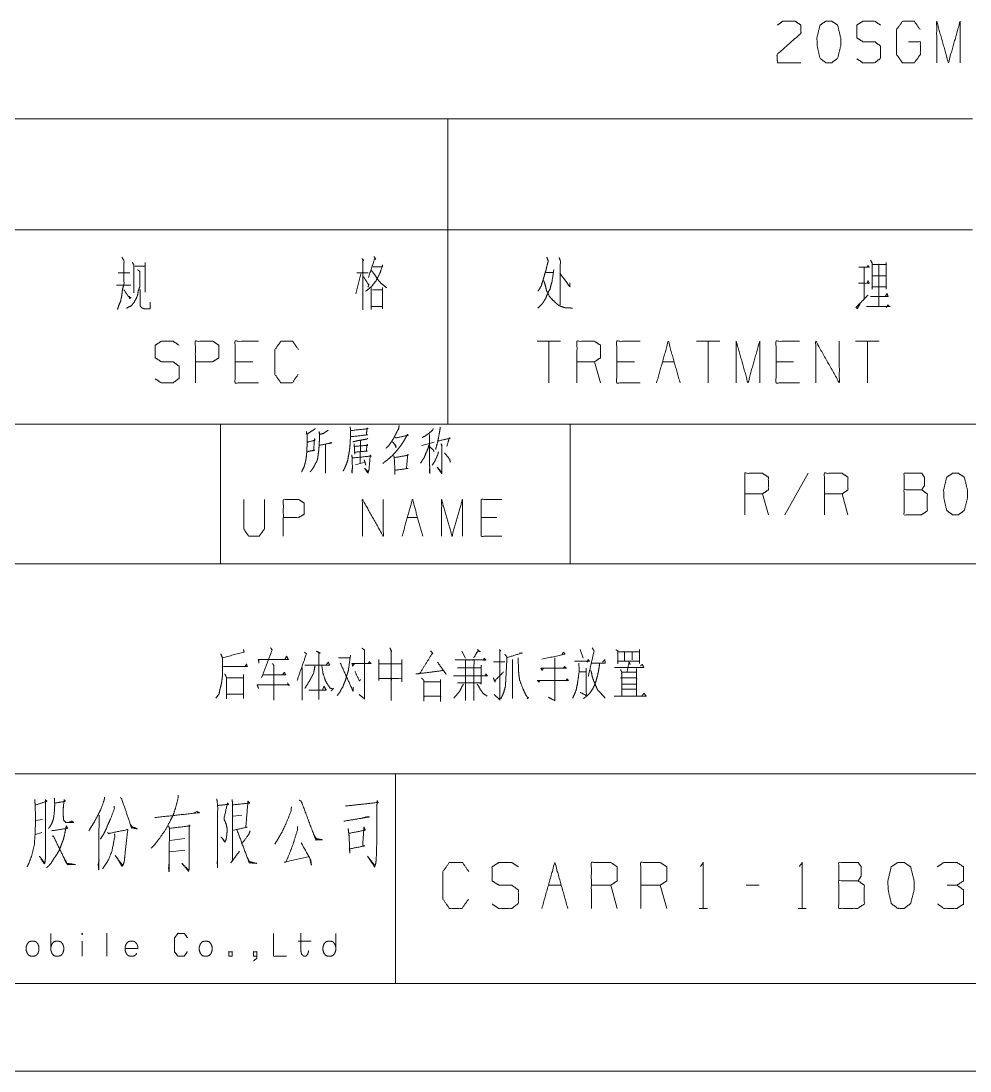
# Model space of a CAD drawing. Header units: millimetres. Extents: x 0 to 210, y 0 to 297.
# Drawn here: x 103.6 to 157.9, y 0 to 60.1 of the extents above; entities that cross this region are included whole.
import ezdxf

# ---------------------------------------------------------------- set-up
doc = ezdxf.new("R2010")
doc.units = ezdxf.units.MM
doc.layers.add('101', color=7, linetype='Continuous', true_color=0xffffff)

msp = doc.modelspace()

# ---------------------------------------------------------------- linework, layer by layer
at = {"layer": '101', "color": 72, "linetype": 'Continuous', "lineweight": 18}
for p, q in [((103, 54.463), (128, 54.463)), ((128, 54.463), (158, 54.463)), ((128, 54.463), (128, 48.113)), ((103, 48.113), (128, 48.113)), ((128, 48.113), (158, 48.113)), ((128, 48.113), (128, 37)), ((110.703, 46.25), (110.703, 44.55)), ((109.147, 45.65), (109.819, 45.65)), ((110.102, 46.025), (110.703, 46.025)), ((133.601, 45.675), (134.025, 45.675)), ((151.813, 45.95), (151.813, 44.125)), ((123.018, 45.6), (122.735, 44.45)), ((152.255, 45.475), (153.032, 45.475)), ((109.059, 44.95), (109.872, 44.95)), ((134.449, 41.737), (133.106, 41.737)), ((133.778, 41.737), (133.778, 39.362)), ((143.555, 41.737), (142.212, 41.737)), ((142.884, 41.737), (142.884, 39.362)), ((152.661, 41.737), (151.318, 41.737)), ((151.989, 41.737), (151.989, 39.362)), ((116.847, 40.563), (115.839, 40.563)), ((136.726, 39.362), (136.39, 40.563)), ((138.666, 40.563), (137.659, 40.563)), ((140.271, 40.563), (140.943, 40.563)), ((147.772, 40.563), (146.765, 40.563)), ((103, 37), (128, 37)), ((128, 37), (158, 37)), ((123.012, 36.054), (122.996, 34.751)), ((126.507, 35.767), (127.226, 35.966)), ((122.715, 34.663), (123.262, 34.818)), ((148.603, 34.186), (147.26, 31.811)), ((146.326, 31.811), (145.991, 33.011)), ((150.879, 31.811), (150.543, 33.011)), ((125.679, 31.649), (126.273, 31.649)), ((130.798, 31.649), (129.909, 31.649)), ((135.564, 24.107), (135.741, 23.607)), ((121.746, 23.632), (122.418, 23.632)), ((128.805, 24.007), (129.018, 23.607)), ((131.701, 23.532), (131.701, 21.307)), ((138.548, 23.957), (138.548, 23.507)), ((119.664, 23.057), (119.664, 21.207)), ((135.493, 22.832), (135.865, 22.832)), ((115.359, 22.482), (116.313, 22.482)), ((116.313, 22.682), (116.313, 21.307)), ((118.925, 22.032), (118.837, 22.207)), ((120.919, 21.982), (120.831, 21.782)), ((137.929, 22.132), (138.777, 22.132)), ((137.929, 21.832), (138.76, 21.832)), ((115.359, 21.557), (116.331, 21.557)), ((130.64, 21.532), (130.958, 21.257)), ((113.645, 14.842), (113.45, 14.738)), ((116.229, 14.635), (115.717, 14.566)), ((104.817, 14.393), (104.427, 14.324)), ((104.793, 13.634), (104.427, 13.531)), ((112.962, 13.289), (112.108, 13.186)), ((112.108, 12.53), (112.962, 12.634)), ((133.747, 10.628), (134.489, 10.628)), ((137.688, 9.303), (137.318, 10.628)), ((140.517, 9.303), (140.146, 10.628)), ((145.804, 10.628), (145.062, 10.628)), ((142.37, 9.303), (142.838, 9.303)), ((148.027, 9.303), (148.496, 9.303)), ((105.304, 6.907), (105.304, 7.873)), ((108.504, 7.887), (108.504, 6.562)), ((107.089, 7.431), (107.089, 6.562)), ((119.448, 7.431), (120.18, 7.431))]:
    msp.add_line(p, q, dxfattribs=at)
at = {"layer": '101', "color": 133, "linetype": 'Continuous', "lineweight": 18}
for p, q in [((25, 37), (205, 37)), ((115, 37), (115, 29)), ((135, 37), (135, 29)), ((25, 29), (205, 29)), ((75, 17), (184, 17)), ((125, 17), (125, 5)), ((25, 5), (205, 5)), ((25, 5), (205, 5)), ((0, 0), (210, 0))]:
    msp.add_line(p, q, dxfattribs=at)
at = {"layer": '101', "color": 72, "linetype": 'Continuous', "lineweight": 18}
for points, knots in [([(154.346, 58.869), (155.017, 58.869), (155.017, 58.144), (154.682, 57.669), (153.992, 57.669), (153.656, 58.144), (153.656, 59.569), (154.01, 60.044), (154.664, 60.044), (155, 59.569)], [0, 0, 0.103295, 0.214796, 0.304261, 0.410275, 0.49974, 0.718896, 0.809957, 0.910535, 1, 1]), ([(146.845, 59.819), (147.163, 60.044), (147.852, 60.044), (148.188, 59.819), (148.188, 59.344), (146.827, 58.144), (146.845, 57.669), (148.188, 57.669)], [0, 0, 0.069693, 0.192977, 0.265274, 0.350227, 0.67474, 0.759752, 1, 1]), ([(149.952, 57.669), (150.288, 57.919), (150.464, 58.619), (150.464, 59.094), (150.288, 59.819), (149.952, 60.044), (149.616, 60.044), (149.28, 59.819), (149.103, 59.094), (149.121, 58.619), (149.28, 57.919), (149.616, 57.669), (149.952, 57.669)], [0, 0, 0.067526, 0.183971, 0.260584, 0.380943, 0.446141, 0.500306, 0.565504, 0.685863, 0.762529, 0.87831, 0.945835, 1, 1]), ([(151.38, 57.894), (151.716, 57.669), (152.405, 57.669), (152.741, 57.919), (152.741, 58.619), (152.405, 58.869), (151.733, 58.869), (151.38, 59.094), (151.38, 59.819), (151.733, 60.044), (152.405, 60.044), (152.741, 59.819)], [0, 0, 0.068036, 0.184055, 0.254519, 0.372335, 0.442799, 0.555844, 0.62637, 0.748394, 0.81892, 0.931964, 1, 1]), ([(155.951, 57.669), (155.951, 60.044), (156.622, 57.669), (157.294, 60.044), (157.294, 57.669)], [0, 0, 0.245192, 0.5, 0.754808, 1, 1]), ([(109.359, 46.55), (109.483, 46.35), (109.483, 45), (109.395, 44.7), (109.359, 44.375), (109.289, 44.025), (109.2, 43.825), (109.112, 43.55)], [0, 0, 0.076124, 0.513098, 0.61433, 0.720148, 0.835726, 0.906502, 1, 1]), ([(109.96, 46.25), (110.049, 46.1), (110.049, 44.5)], [0, 0, 0.098129, 1, 1]), ([(123.089, 46.45), (123.195, 46.35), (123.142, 46.425), (123.142, 43.525), (123.142, 45.65), (122.788, 45.65), (123.442, 45.65)], [0, 0, 0.023248, 0.037897, 0.500409, 0.839319, 0.895699, 1, 1]), ([(123.778, 46.575), (123.884, 46.425), (123.814, 46.45), (123.46, 45.375)], [0, 0, 0.13213, 0.186063, 1, 1]), ([(133.654, 46.55), (133.742, 46.325), (133.654, 46), (133.619, 45.825), (133.548, 45.6), (133.477, 45.35), (133.407, 45.125), (133.353, 44.925), (133.265, 44.775), (133.159, 44.6)], [0, 0, 0.116543, 0.278922, 0.364994, 0.478699, 0.603955, 0.717661, 0.817415, 0.901348, 1, 1]), ([(134.361, 46.525), (134.432, 46.35), (134.432, 43.825)], [0, 0, 0.06955, 1, 1]), ([(152.166, 46.375), (152.255, 46.225), (152.255, 44.725), (152.255, 44.85), (153.068, 44.85), (153.068, 44.725), (153.068, 46.225), (153.068, 46.125), (152.255, 46.125), (152.643, 46.125), (152.643, 43.725), (151.936, 43.725), (153.28, 43.725), (153.191, 43.775), (153.174, 43.825), (153.068, 43.675)], [0, 0, 0.016858, 0.162099, 0.174203, 0.252928, 0.265032, 0.410274, 0.419956, 0.498682, 0.536333, 0.76872, 0.837177, 0.967246, 0.977078, 0.982212, 1, 1]), ([(110.261, 45.825), (110.385, 45.725), (110.385, 44.85), (110.296, 44.6), (110.261, 44.375), (110.19, 44.2), (110.049, 43.95), (109.907, 43.775), (109.624, 43.625)], [0, 0, 0.062433, 0.405832, 0.509894, 0.59928, 0.673353, 0.786074, 0.87437, 1, 1]), ([(123.708, 46), (124.255, 46), (124.273, 46.1), (124.114, 45.625), (123.884, 45.175), (123.619, 44.85), (123.301, 44.6)], [0, 0, 0.220962, 0.261916, 0.463927, 0.667688, 0.836827, 1, 1]), ([(123.637, 45.775), (123.814, 45.55), (124.008, 45.25), (124.185, 45.05), (124.503, 44.8)], [0, 0, 0.21756, 0.48939, 0.692336, 1, 1]), ([(134.061, 45.85), (133.954, 45.125), (133.884, 44.9), (133.848, 44.725), (133.742, 44.55), (133.654, 44.35), (133.601, 44.2), (133.477, 44), (133.371, 43.85), (133.141, 43.625)], [0, 0, 0.296654, 0.39214, 0.464421, 0.547268, 0.635794, 0.700206, 0.795423, 0.869796, 1, 1]), ([(134.396, 45.65), (134.98, 44.85), (134.98, 45.075)], [0, 0, 0.814823, 1, 1]), ([(151.495, 45.975), (152.096, 45.975), (152.025, 46.075), (151.989, 45.95)], [0, 0, 0.704249, 0.847765, 1, 1]), ([(123.177, 45.425), (123.478, 44.95), (123.478, 45.025), (123.442, 44.825)], [0, 0, 0.668994, 0.75826, 1, 1]), ([(133.477, 45.2), (133.548, 45.025), (133.601, 44.825), (133.636, 44.65), (133.813, 44.3), (133.901, 44.2), (134.149, 43.95), (134.29, 43.825), (134.467, 43.725), (134.714, 43.65), (134.944, 43.65), (135.121, 43.625)], [0, 0, 0.075193, 0.157622, 0.228748, 0.384953, 0.438117, 0.578252, 0.653438, 0.734338, 0.837349, 0.928887, 1, 1]), ([(151.477, 45.05), (152.096, 45.05), (152.025, 45.2), (151.989, 45.075)], [0, 0, 0.676568, 0.857927, 1, 1]), ([(109.465, 44.7), (109.819, 44.175), (109.872, 44.225), (109.731, 44.325)], [0, 0, 0.720053, 0.802973, 1, 1]), ([(110.402, 44.7), (110.402, 43.775), (110.491, 43.65), (110.632, 43.6), (110.985, 43.6), (110.985, 43.975)], [0, 0, 0.472766, 0.551006, 0.627665, 0.808337, 1, 1]), ([(123.619, 44.8), (123.619, 43.55), (123.619, 43.725), (124.255, 43.725), (124.255, 43.6), (124.255, 44.8), (124.255, 44.675), (123.69, 44.675)], [0, 0, 0.306606, 0.349531, 0.505606, 0.536266, 0.830607, 0.861268, 1, 1]), ([(152.166, 44.3), (153.174, 44.3), (153.103, 44.475), (153.032, 44.325)], [0, 0, 0.739677, 0.87825, 1, 1]), ([(151.565, 43.85), (151.406, 43.6), (151.336, 43.675), (152.025, 44.375)], [0, 0, 0.214442, 0.289032, 1, 1]), ([(111.269, 39.588), (111.604, 39.362), (112.294, 39.362), (112.63, 39.613), (112.63, 40.313), (112.294, 40.563), (111.622, 40.563), (111.269, 40.788), (111.269, 41.513), (111.622, 41.737), (112.294, 41.737), (112.63, 41.513)], [0, 0, 0.068036, 0.184055, 0.254519, 0.372335, 0.4428, 0.555844, 0.62637, 0.748394, 0.81892, 0.931964, 1, 1]), ([(113.563, 39.362), (113.563, 41.737), (114.57, 41.737), (114.906, 41.513), (114.906, 40.788), (114.553, 40.563), (113.563, 40.563)], [0, 0, 0.401146, 0.571312, 0.639588, 0.762044, 0.832819, 1, 1]), ([(117.183, 39.362), (115.839, 39.362), (115.839, 41.737), (117.183, 41.737)], [0, 0, 0.26539, 0.73461, 1, 1]), ([(119.441, 39.838), (119.106, 39.362), (118.452, 39.362), (118.116, 39.838), (118.116, 41.263), (118.452, 41.737), (119.123, 41.737), (119.459, 41.263)], [0, 0, 0.114569, 0.243367, 0.357936, 0.638584, 0.753153, 0.885432, 1, 1]), ([(135.383, 39.362), (135.383, 41.737), (136.39, 41.737), (136.726, 41.513), (136.726, 40.788), (136.39, 40.563), (135.383, 40.563)], [0, 0, 0.400952, 0.571035, 0.639278, 0.761674, 0.829917, 1, 1]), ([(139.002, 39.362), (137.659, 39.362), (137.659, 41.737), (139.002, 41.737)], [0, 0, 0.26539, 0.73461, 1, 1]), ([(139.935, 39.362), (140.607, 41.737), (141.279, 39.362)], [0, 0, 0.5, 1, 1]), ([(144.488, 39.362), (144.488, 41.737), (145.16, 39.362), (145.832, 41.737), (145.832, 39.362)], [0, 0, 0.245192, 0.5, 0.754808, 1, 1]), ([(148.108, 39.362), (146.765, 39.362), (146.765, 41.737), (148.108, 41.737)], [0, 0, 0.26539, 0.73461, 1, 1]), ([(149.041, 39.362), (149.041, 41.737), (150.385, 39.362), (150.385, 41.737)], [0, 0, 0.317574, 0.682426, 1, 1]), ([(120.421, 36.739), (120.359, 36.695), (119.937, 36.407), (119.906, 36.584), (119.953, 36.407), (119.953, 35.833), (119.937, 35.48), (119.922, 35.237), (119.89, 34.994), (119.843, 34.774), (119.781, 34.553), (119.703, 34.398), (119.641, 34.266)], [0, 0, 0.024363, 0.186801, 0.243941, 0.302153, 0.485022, 0.597667, 0.675194, 0.753199, 0.825098, 0.89819, 0.953346, 1, 1]), ([(121.155, 36.65), (120.905, 36.474), (120.671, 36.407), (120.64, 36.584), (120.671, 36.319), (120.655, 36.054), (120.64, 35.767), (120.624, 35.524), (120.593, 35.303), (120.562, 35.061), (120.515, 34.884), (120.437, 34.751), (120.359, 34.597), (120.281, 34.464), (120.203, 34.354), (120.124, 34.266)], [0, 0, 0.096321, 0.172939, 0.229417, 0.313418, 0.396987, 0.487496, 0.564125, 0.634337, 0.711437, 0.768975, 0.817389, 0.871906, 0.920319, 0.962889, 1, 1]), ([(122.419, 36.849), (122.434, 36.65), (122.434, 36.297), (122.419, 35.966), (122.403, 35.745), (122.372, 35.458), (122.325, 35.215), (122.278, 34.95), (122.216, 34.751), (122.138, 34.553), (122.013, 34.31)], [0, 0, 0.076502, 0.212087, 0.33934, 0.424292, 0.535106, 0.630037, 0.733303, 0.813246, 0.895185, 1, 1]), ([(122.465, 36.628), (123.433, 36.739), (123.387, 36.783), (123.34, 36.385), (123.418, 36.385), (122.45, 36.275)], [0, 0, 0.391079, 0.41692, 0.577582, 0.608917, 1, 1]), ([(125.212, 36.915), (125.197, 36.761), (125.009, 36.407), (124.9, 36.187), (124.775, 35.988), (124.619, 35.767), (124.463, 35.613)], [0, 0, 0.101774, 0.363751, 0.525154, 0.678922, 0.85608, 1, 1]), ([(127.163, 36.739), (127.132, 36.65), (126.929, 36.474), (126.71, 36.319), (126.523, 36.231)], [0, 0, 0.111852, 0.433096, 0.752713, 1, 1]), ([(127.569, 36.827), (127.553, 36.717), (127.475, 36.253), (127.413, 35.944), (127.304, 35.568)], [0, 0, 0.086565, 0.451628, 0.696475, 1, 1]), ([(119.984, 35.414), (120.015, 35.436), (120.374, 35.502), (120.327, 35.48), (120.374, 36.165), (120.405, 36.076), (119.968, 35.966)], [0, 0, 0.022686, 0.239276, 0.269989, 0.676988, 0.732559, 1, 1]), ([(123.418, 36.187), (123.371, 36.143), (122.981, 36.076), (122.762, 36.032), (122.559, 35.988)], [0, 0, 0.072252, 0.516596, 0.766865, 1, 1]), ([(124.994, 36.231), (125.041, 36.209), (125.743, 36.363), (125.696, 36.407), (125.571, 36.187), (125.431, 35.944), (125.29, 35.745), (125.134, 35.546), (124.963, 35.348), (124.775, 35.149), (124.572, 34.972), (124.416, 34.862), (124.291, 34.751)], [0, 0, 0.017096, 0.254607, 0.275862, 0.359625, 0.452277, 0.53264, 0.616084, 0.702808, 0.792985, 0.881825, 0.94496, 1, 1]), ([(126.945, 36.407), (126.96, 34.663), (126.976, 34.177), (126.945, 34.266), (126.96, 34.464)], [0, 0, 0.691282, 0.883883, 0.921006, 1, 1]), ([(127.444, 36.032), (128.147, 36.187), (128.084, 36.209), (127.944, 35.723)], [0, 0, 0.55707, 0.608361, 1, 1]), ([(120.655, 35.789), (121.358, 35.922), (121.311, 35.944), (121.233, 35.9)], [0, 0, 0.834812, 0.895274, 1, 1]), ([(121.014, 35.833), (121.014, 34.199), (120.999, 34.31), (121.014, 34.487)], [0, 0, 0.849784, 0.907773, 1, 1]), ([(122.637, 35.878), (122.653, 35.723), (122.684, 35.281), (122.668, 35.392), (123.402, 35.458), (123.34, 35.458), (123.387, 35.855), (123.418, 35.789), (122.653, 35.723)], [0, 0, 0.056492, 0.217482, 0.25803, 0.525927, 0.548636, 0.694166, 0.720796, 1, 1]), ([(124.822, 35.988), (124.853, 35.966), (125.025, 35.767), (125.041, 35.657), (124.978, 35.811)], [0, 0, 0.066042, 0.519584, 0.712131, 1, 1]), ([(126.945, 35.855), (126.851, 35.568), (126.742, 35.326), (126.648, 35.083), (126.554, 34.95), (126.445, 34.774)], [0, 0, 0.251918, 0.474133, 0.691325, 0.826698, 1, 1]), ([(126.96, 35.701), (127.163, 35.524), (127.21, 35.436)], [0, 0, 0.729093, 1, 1]), ([(127.6, 35.878), (127.678, 35.767), (127.647, 35.789), (127.663, 34.619), (127.663, 34.332), (127.647, 34.177), (127.397, 34.531), (127.647, 34.222)], [0, 0, 0.051678, 0.066295, 0.513631, 0.623345, 0.682723, 0.848096, 1, 1]), ([(122.512, 35.237), (122.528, 35.039), (122.544, 34.531), (122.528, 34.199), (122.512, 34.288), (122.544, 34.509)], [0, 0, 0.147472, 0.523364, 0.768667, 0.835021, 1, 1]), ([(122.544, 35.061), (123.605, 35.171), (123.574, 35.237), (123.558, 35.127), (123.511, 34.619), (123.496, 34.42), (123.433, 34.199), (123.23, 34.487), (123.449, 34.266)], [0, 0, 0.374082, 0.399751, 0.438832, 0.617592, 0.687461, 0.76789, 0.891106, 1, 1]), ([(123.215, 34.95), (123.277, 34.774), (123.308, 34.641)], [0, 0, 0.579211, 1, 1]), ([(124.9, 35.193), (124.931, 35.127), (124.963, 34.575), (124.978, 34.509), (124.978, 34.111), (124.963, 34.288), (124.963, 34.354), (125.728, 34.464), (125.634, 34.464), (125.712, 35.281), (125.743, 35.237), (125.696, 35.215), (124.947, 35.083)], [0, 0, 0.01883, 0.160989, 0.178488, 0.28068, 0.326276, 0.343307, 0.542027, 0.566111, 0.777128, 0.791034, 0.804346, 1, 1]), ([(127.46, 35.414), (127.444, 35.303), (127.272, 34.906), (127.101, 34.641)], [0, 0, 0.12962, 0.632946, 1, 1]), ([(127.819, 35.348), (128.1, 34.994), (128.147, 34.818)], [0, 0, 0.711827, 1, 1]), ([(144.983, 31.811), (144.983, 34.186), (145.991, 34.186), (146.326, 33.961), (146.326, 33.236), (145.991, 33.011), (144.983, 33.011)], [0, 0, 0.400952, 0.571035, 0.639278, 0.761674, 0.829917, 1, 1]), ([(149.536, 31.811), (149.536, 34.186), (150.543, 34.186), (150.879, 33.961), (150.879, 33.236), (150.543, 33.011), (149.536, 33.011)], [0, 0, 0.400952, 0.571035, 0.639278, 0.761674, 0.829917, 1, 1]), ([(154.089, 33.236), (154.089, 34.186), (155.096, 34.186), (155.255, 33.961), (155.255, 33.486), (155.096, 33.236), (154.089, 33.236), (154.089, 31.811), (155.079, 31.811), (155.415, 32.036), (155.415, 33.011), (155.096, 33.236)], [0, 0, 0.115916, 0.238847, 0.272469, 0.330427, 0.366583, 0.489514, 0.663389, 0.784162, 0.833486, 0.952453, 1, 1]), ([(157.196, 31.811), (157.532, 32.061), (157.709, 32.761), (157.709, 33.236), (157.532, 33.961), (157.196, 34.186), (156.86, 34.186), (156.524, 33.961), (156.348, 33.236), (156.365, 32.761), (156.524, 32.061), (156.86, 31.811), (157.196, 31.811)], [0, 0, 0.067526, 0.183972, 0.260584, 0.380943, 0.446142, 0.500306, 0.565504, 0.685863, 0.762529, 0.87831, 0.945835, 1, 1]), ([(116.331, 32.687), (116.331, 31.009), (116.612, 30.589), (117.205, 30.589), (117.517, 31.009), (117.517, 32.687)], [0, 0, 0.337151, 0.438598, 0.557782, 0.662849, 1, 1]), ([(118.594, 30.589), (118.594, 32.687), (119.484, 32.687), (119.78, 32.488), (119.78, 31.848), (119.468, 31.649), (118.594, 31.649)], [0, 0, 0.401145, 0.571312, 0.639588, 0.762043, 0.832818, 1, 1]), ([(123.12, 30.589), (123.12, 32.687), (124.306, 30.589), (124.306, 32.687)], [0, 0, 0.317574, 0.682426, 1, 1]), ([(125.383, 30.589), (125.976, 32.687), (126.569, 30.589)], [0, 0, 0.5, 1, 1]), ([(127.646, 30.589), (127.646, 32.687), (128.239, 30.589), (128.832, 32.687), (128.832, 30.589)], [0, 0, 0.245192, 0.5, 0.754808, 1, 1]), ([(131.095, 30.589), (129.909, 30.589), (129.909, 32.687), (131.095, 32.687)], [0, 0, 0.26539, 0.73461, 1, 1]), ([(116.313, 24.107), (116.348, 23.957), (115.111, 23.632), (115.023, 23.857)], [0, 0, 0.092002, 0.855686, 1, 1]), ([(117.865, 24.207), (117.953, 24.082), (117.352, 22.482)], [0, 0, 0.082206, 1, 1]), ([(123.09, 24.182), (123.231, 24.082), (123.231, 21.282), (122.93, 21.532)], [0, 0, 0.051481, 0.883807, 1, 1]), ([(124.694, 24.207), (124.783, 23.982), (124.765, 24.032), (124.765, 21.182), (124.765, 22.457), (124.093, 22.457), (125.366, 22.457), (125.366, 22.257), (125.366, 23.532), (125.366, 23.282), (124.058, 23.282), (124.058, 23.532), (124.058, 22.332)], [0, 0, 0.022286, 0.027175, 0.289921, 0.407466, 0.469386, 0.586709, 0.605147, 0.722692, 0.74574, 0.866322, 0.88937, 1, 1]), ([(127.006, 24.032), (127.148, 23.882), (127.112, 23.882), (126.388, 22.732), (126.175, 22.707), (127.749, 22.907), (127.908, 22.682), (127.413, 23.382)], [0, 0, 0.045476, 0.053274, 0.353144, 0.40026, 0.750089, 0.810878, 1, 1]), ([(129.689, 24.107), (129.848, 23.982), (129.725, 24.032), (129.477, 23.632)], [0, 0, 0.250969, 0.416512, 1, 1]), ([(130.941, 24.082), (131.029, 24.032), (130.976, 24.082), (130.976, 21.207), (130.976, 23.407), (130.605, 23.407), (131.259, 23.407)], [0, 0, 0.016183, 0.027799, 0.485997, 0.836619, 0.895774, 1, 1]), ([(136.254, 24.207), (136.36, 24.007), (136.024, 22.557)], [0, 0, 0.132017, 1, 1]), ([(137.611, 24.082), (137.717, 24.032), (137.717, 23.282), (137.717, 23.432), (138.954, 23.432), (138.954, 23.307), (138.954, 24.107), (138.954, 23.982), (137.717, 23.982), (138.106, 23.982), (138.106, 23.432)], [0, 0, 0.021393, 0.15824, 0.185609, 0.41136, 0.434168, 0.580138, 0.602946, 0.828696, 0.899646, 1, 1]), ([(115.111, 23.657), (115.111, 22.607), (115.094, 22.457), (115.076, 22.257), (115.005, 21.957), (114.952, 21.757), (114.917, 21.557), (114.74, 21.332)], [0, 0, 0.43638, 0.49915, 0.582594, 0.71069, 0.796681, 0.88109, 1, 1]), ([(117.193, 23.332), (117.176, 23.532), (118.872, 23.532), (118.784, 23.732), (118.696, 23.557)], [0, 0, 0.086832, 0.820651, 0.915214, 1, 1]), ([(119.806, 23.957), (119.912, 23.857), (119.381, 22.332)], [0, 0, 0.082804, 1, 1]), ([(120.495, 24.007), (120.707, 23.907), (120.619, 23.882), (120.619, 21.257)], [0, 0, 0.07945, 0.110567, 1, 1]), ([(122.436, 23.782), (122.312, 22.907), (122.276, 22.782), (122.206, 22.582), (122.153, 22.357), (122.064, 22.157), (121.994, 21.957), (121.905, 21.832), (121.817, 21.657), (121.676, 21.482)], [0, 0, 0.358967, 0.411735, 0.497901, 0.591802, 0.680619, 0.766788, 0.828973, 0.90861, 1, 1]), ([(128.417, 23.507), (130.184, 23.507), (130.078, 23.607), (130.025, 23.482)], [0, 0, 0.862598, 0.933735, 1, 1]), ([(129.018, 21.182), (129.018, 23.507), (129.495, 23.507), (129.495, 21.182)], [0, 0, 0.453462, 0.546538, 1, 1]), ([(131.259, 23.832), (131.382, 23.682), (131.294, 22.007), (131.188, 21.632), (131.029, 21.282)], [0, 0, 0.073487, 0.707415, 0.854701, 1, 1]), ([(131.418, 23.657), (132.248, 23.907), (132.125, 23.907), (132.125, 23.857)], [0, 0, 0.83316, 0.951981, 1, 1]), ([(132.019, 23.632), (132.036, 23.132), (132.054, 22.707), (132.107, 22.357), (132.284, 21.882), (132.461, 21.507), (132.584, 21.332), (132.62, 21.382), (132.531, 21.282)], [0, 0, 0.191685, 0.354657, 0.490284, 0.684462, 0.843296, 0.925408, 0.948869, 1, 1]), ([(134.525, 23.832), (134.613, 23.957), (134.702, 23.832), (133.376, 23.557)], [0, 0, 0.09222, 0.184439, 1, 1]), ([(134.118, 23.632), (134.118, 21.182), (133.747, 21.382)], [0, 0, 0.853172, 1, 1]), ([(135.246, 23.432), (136.112, 23.432), (136.024, 23.532), (135.971, 23.382)], [0, 0, 0.747502, 0.862681, 1, 1]), ([(136.218, 23.332), (136.996, 23.332), (136.978, 23.532), (136.837, 23.382)], [0, 0, 0.656498, 0.825987, 1, 1]), ([(138.336, 23.432), (138.424, 23.257), (138.353, 23.332), (138.247, 22.832)], [0, 0, 0.241966, 0.369169, 1, 1]), ([(115.164, 23.132), (116.525, 23.132), (116.49, 23.282), (116.419, 23.157)], [0, 0, 0.82051, 0.913419, 1, 1]), ([(117.971, 23.307), (118.059, 23.182), (118.059, 21.207)], [0, 0, 0.071936, 1, 1]), ([(119.823, 23.207), (121.237, 23.207), (121.167, 23.382), (121.061, 23.257)], [0, 0, 0.800379, 0.907213, 1, 1]), ([(120.407, 23.157), (120.318, 22.732), (120.088, 22.307), (119.823, 21.882)], [0, 0, 0.306098, 0.646779, 1, 1]), ([(120.795, 23.182), (120.866, 22.732), (121.008, 22.307), (121.255, 21.907), (121.414, 21.857), (121.467, 21.882), (121.326, 21.732)], [0, 0, 0.252326, 0.500433, 0.760974, 0.853344, 0.885814, 1, 1]), ([(121.852, 23.332), (122.577, 21.732), (122.595, 21.957)], [0, 0, 0.886138, 1, 1]), ([(122.648, 23.282), (122.559, 23.157), (122.524, 23.307), (123.602, 23.307), (123.514, 23.407), (123.443, 23.282)], [0, 0, 0.092087, 0.184788, 0.83334, 0.913614, 1, 1]), ([(122.683, 22.857), (122.948, 22.307), (123.001, 22.382)], [0, 0, 0.869239, 1, 1]), ([(128.558, 23.057), (129.901, 23.057), (129.901, 23.207), (129.901, 22.132), (129.901, 22.207), (128.558, 22.207), (129.848, 22.207), (129.848, 22.157)], [0, 0, 0.252174, 0.280333, 0.482141, 0.49622, 0.748395, 0.990614, 1, 1]), ([(130.605, 22.482), (130.711, 22.232), (130.675, 22.307), (131.188, 22.832)], [0, 0, 0.249553, 0.325745, 1, 1]), ([(133.464, 23.032), (133.394, 22.907), (133.323, 23.032), (134.772, 23.032), (134.666, 23.132), (134.613, 23.032)], [0, 0, 0.071966, 0.143932, 0.870232, 0.943277, 1, 1]), ([(135.493, 23.332), (135.511, 22.857), (135.44, 22.357), (135.405, 22.132), (135.334, 21.782), (135.264, 21.607), (135.14, 21.332)], [0, 0, 0.231256, 0.476935, 0.587744, 0.761465, 0.85329, 1, 1]), ([(135.918, 23.032), (135.918, 21.482), (135.564, 21.657)], [0, 0, 0.797139, 1, 1]), ([(136.678, 23.332), (136.66, 23.157), (136.607, 22.832), (136.554, 22.607), (136.483, 22.332), (136.395, 22.082), (136.271, 21.832), (136.112, 21.607), (135.935, 21.432), (135.759, 21.307)], [0, 0, 0.076303, 0.219154, 0.319436, 0.442612, 0.557641, 0.678648, 0.798187, 0.906086, 1, 1]), ([(136.165, 22.932), (136.218, 22.782), (136.254, 22.557), (136.342, 22.307), (136.466, 22.007), (136.572, 21.782), (136.748, 21.607), (136.996, 21.332)], [0, 0, 0.086281, 0.2098, 0.353602, 0.52959, 0.664487, 0.799375, 1, 1]), ([(137.523, 23.082), (139.202, 23.082), (139.113, 23.257), (139.007, 23.157)], [0, 0, 0.830863, 0.927873, 1, 1]), ([(137.876, 22.957), (137.947, 22.807), (137.947, 21.482), (137.947, 22.807), (138.795, 22.807), (138.795, 23.007), (138.795, 21.482), (138.795, 22.482), (137.876, 22.482), (138.777, 22.482)], [0, 0, 0.020199, 0.181592, 0.342985, 0.446326, 0.470687, 0.656442, 0.778248, 0.890201, 1, 1]), ([(115.253, 22.707), (115.341, 22.507), (115.341, 21.282)], [0, 0, 0.15146, 1, 1]), ([(117.423, 22.657), (118.731, 22.657), (118.643, 22.807), (118.554, 22.657)], [0, 0, 0.789753, 0.894877, 1, 1]), ([(126.494, 22.482), (126.635, 22.332), (126.635, 21.157), (126.635, 21.432), (127.589, 21.432), (127.589, 21.132), (127.589, 22.382), (127.589, 22.257), (126.653, 22.257)], [0, 0, 0.039472, 0.264466, 0.317124, 0.499887, 0.557332, 0.796688, 0.820623, 1, 1]), ([(128.328, 22.607), (130.255, 22.607), (130.184, 22.707), (130.149, 22.607)], [0, 0, 0.893956, 0.950784, 1, 1]), ([(133.252, 22.332), (133.217, 22.232), (133.129, 22.332), (134.896, 22.332), (134.808, 22.432), (134.772, 22.307)], [0, 0, 0.046718, 0.105497, 0.884003, 0.942784, 1, 1]), ([(117.176, 21.882), (117.105, 22.082), (118.943, 22.082), (118.837, 22.132)], [0, 0, 0.097865, 0.945909, 1, 1]), ([(120.053, 21.782), (121.043, 21.782), (120.919, 22.007)], [0, 0, 0.794014, 1, 1]), ([(128.894, 22.132), (128.805, 21.982), (128.682, 21.732), (128.523, 21.532), (128.346, 21.332)], [0, 0, 0.178473, 0.464418, 0.72639, 1, 1]), ([(129.672, 22.132), (129.76, 22.007), (129.848, 21.832), (130.007, 21.607), (130.255, 21.432)], [0, 0, 0.165006, 0.376315, 0.673327, 1, 1]), ([(137.505, 21.432), (139.343, 21.432), (139.219, 21.607), (139.113, 21.482)], [0, 0, 0.829344, 0.926041, 1, 1]), ([(108.377, 15.67), (108.353, 15.497), (108.182, 15.014), (108.011, 14.669), (107.792, 14.255), (107.621, 13.979), (107.475, 13.738)], [0, 0, 0.081145, 0.319755, 0.499048, 0.717309, 0.868472, 1, 1]), ([(109.28, 15.635), (109.353, 15.566), (109.914, 13.91), (110.255, 13.841), (109.938, 13.979), (109.841, 14.117)], [0, 0, 0.037082, 0.681736, 0.810183, 0.937685, 1, 1]), ([(112.572, 15.773), (112.572, 15.601), (112.425, 15.014), (112.279, 14.6), (112.133, 14.324), (111.864, 13.807), (111.474, 13.255), (111.206, 12.91), (111.035, 12.737)], [0, 0, 0.049752, 0.224096, 0.350741, 0.440843, 0.608969, 0.803946, 0.929998, 1, 1]), ([(104.378, 15.532), (104.402, 15.256), (104.427, 14.393), (104.402, 13.565), (104.353, 12.91), (104.207, 12.323), (104.061, 11.909), (103.939, 11.668)], [0, 0, 0.070329, 0.28934, 0.499598, 0.66644, 0.819873, 0.931328, 1, 1]), ([(104.451, 15.221), (105.085, 15.428), (104.988, 15.497), (104.988, 12.151), (104.963, 11.909), (104.939, 11.84), (104.646, 12.289), (104.939, 11.909)], [0, 0, 0.122096, 0.143967, 0.756448, 0.800872, 0.814267, 0.912285, 1, 1]), ([(105.5, 15.601), (105.524, 15.256), (105.5, 14.807), (105.451, 14.428), (105.354, 14.152), (105.232, 13.945), (105.158, 13.876)], [0, 0, 0.190955, 0.438946, 0.650197, 0.811822, 0.94447, 1, 1]), ([(105.549, 15.325), (106.134, 15.428), (106.061, 15.532), (106.012, 15.014), (106.012, 14.566), (106.037, 14.324), (106.158, 14.221), (106.598, 14.221), (106.5, 14.29), (106.329, 14.221)], [0, 0, 0.2097, 0.254412, 0.437767, 0.595973, 0.681594, 0.738018, 0.892888, 0.935041, 1, 1]), ([(108.914, 15.152), (108.938, 15.014), (108.719, 14.428), (108.621, 14.221), (108.475, 13.876), (108.328, 13.565), (108.133, 13.255)], [0, 0, 0.067376, 0.368458, 0.47848, 0.658655, 0.823687, 1, 1]), ([(114.79, 15.566), (114.839, 15.152), (114.839, 11.633), (114.815, 11.909), (114.839, 12.22)], [0, 0, 0.092137, 0.86992, 0.931161, 1, 1]), ([(114.864, 15.187), (115.473, 15.256), (115.4, 15.325), (115.205, 14.462), (115.205, 14.393), (115.254, 14.29), (115.327, 14.117), (115.376, 13.876), (115.376, 13.669), (115.351, 13.427), (115.327, 13.255), (115.254, 13.082), (115.034, 13.393), (115.254, 13.117)], [0, 0, 0.163215, 0.189964, 0.425151, 0.443502, 0.473933, 0.523768, 0.589295, 0.644348, 0.708904, 0.755239, 0.805074, 0.906208, 1, 1]), ([(115.668, 15.532), (115.693, 15.221), (115.693, 12.047), (115.595, 11.909), (116.083, 12.565)], [0, 0, 0.069653, 0.779472, 0.817267, 1, 1]), ([(115.717, 15.221), (116.669, 15.325), (116.571, 15.428), (116.449, 13.945), (116.522, 13.945), (115.742, 13.772)], [0, 0, 0.276543, 0.31765, 0.747833, 0.76898, 1, 1]), ([(119.058, 15.118), (119.034, 14.876), (118.765, 14.186), (118.521, 13.669), (118.277, 13.255), (118.107, 12.979)], [0, 0, 0.102841, 0.416512, 0.658905, 0.862492, 1, 1]), ([(119.497, 15.497), (119.619, 15.428), (120.448, 13.22), (120.839, 13.22), (120.473, 13.289), (120.326, 13.531)], [0, 0, 0.039541, 0.70512, 0.815248, 0.920313, 1, 1]), ([(122.13, 15.152), (124.009, 15.359), (123.96, 15.463), (123.935, 14.945), (123.935, 13.013), (123.911, 12.254), (123.887, 11.909), (123.838, 11.737), (123.813, 11.668), (123.399, 12.289), (123.813, 11.771)], [0, 0, 0.26165, 0.277494, 0.349234, 0.616765, 0.721921, 0.769814, 0.794638, 0.804772, 0.908173, 1, 1]), ([(108.06, 14.635), (108.036, 11.53), (108.011, 11.806), (108.06, 12.082)], [0, 0, 0.847819, 0.923473, 1, 1]), ([(111.254, 14.497), (113.791, 14.773), (113.645, 14.842)], [0, 0, 0.940373, 1, 1]), ([(122.057, 14.29), (123.521, 14.531), (123.374, 14.531), (123.106, 14.462)], [0, 0, 0.777946, 0.854702, 1, 1]), ([(105.329, 13.738), (106.256, 13.876), (106.183, 14.014), (106.11, 13.634), (106.012, 13.22), (105.915, 12.979), (105.817, 12.703), (105.671, 12.427), (105.475, 12.151), (105.329, 11.909), (105.183, 11.737), (105.061, 11.633)], [0, 0, 0.248086, 0.289439, 0.391758, 0.504362, 0.573317, 0.650816, 0.733521, 0.823007, 0.897765, 0.957654, 1, 1]), ([(108.548, 13.634), (108.621, 13.565), (108.67, 13.6), (109.694, 13.807), (109.548, 12.461), (109.499, 11.978), (109.426, 11.771), (109.377, 11.702), (108.987, 12.323), (109.402, 11.771)], [0, 0, 0.021075, 0.033595, 0.2526, 0.536205, 0.63793, 0.683936, 0.701643, 0.855332, 1, 1]), ([(112.035, 14.014), (112.084, 13.876), (112.059, 11.599), (112.059, 11.392), (112.035, 11.599), (112.059, 11.84)], [0, 0, 0.047497, 0.786427, 0.853598, 0.921235, 1, 1]), ([(112.084, 13.876), (113.206, 14.014), (113.206, 14.083), (113.255, 14.014), (113.206, 13.979), (113.206, 11.564), (113.181, 11.426), (112.791, 11.875), (113.181, 11.495)], [0, 0, 0.224399, 0.238095, 0.254869, 0.26673, 0.746111, 0.773928, 0.891943, 1, 1]), ([(119.399, 13.979), (119.399, 13.772), (119.18, 13.082), (119.204, 13.117), (118.985, 12.53), (118.741, 11.944), (118.643, 11.944), (120.009, 12.254)], [0, 0, 0.05545, 0.249412, 0.26073, 0.428483, 0.598636, 0.624771, 1, 1]), ([(122.301, 13.876), (122.35, 13.462), (122.399, 12.461), (122.374, 12.703), (123.252, 12.875), (123.13, 12.875), (123.204, 13.945), (123.277, 13.772), (122.374, 13.6)], [0, 0, 0.085839, 0.292104, 0.342086, 0.526357, 0.55147, 0.772214, 0.810798, 1, 1]), ([(105.378, 13.427), (105.451, 13.427), (106.232, 11.806), (106.719, 11.806), (106.232, 11.875), (105.939, 12.427)], [0, 0, 0.021039, 0.538445, 0.678705, 0.820361, 1, 1]), ([(108.938, 13.565), (108.963, 13.427), (108.792, 12.565), (108.597, 12.082), (108.426, 11.806), (108.255, 11.564)], [0, 0, 0.064861, 0.4718, 0.712904, 0.863112, 1, 1]), ([(115.937, 13.807), (116.644, 11.909), (117.083, 11.875), (116.644, 11.978), (116.547, 12.185)], [0, 0, 0.643821, 0.783835, 0.927245, 1, 1]), ([(116.693, 13.738), (116.62, 13.531), (116.205, 12.979)], [0, 0, 0.241282, 1, 1]), ([(119.619, 13.048), (120.156, 12.082), (120.204, 11.771), (120.107, 12.151)], [0, 0, 0.610117, 0.783655, 1, 1]), ([(129.183, 9.827), (128.812, 9.303), (128.09, 9.303), (127.719, 9.827), (127.719, 11.401), (128.09, 11.925), (128.832, 11.925), (129.202, 11.401)], [0, 0, 0.114569, 0.243366, 0.357935, 0.638584, 0.753153, 0.885431, 1, 1]), ([(130.528, 9.551), (130.899, 9.303), (131.66, 9.303), (132.031, 9.579), (132.031, 10.352), (131.66, 10.628), (130.919, 10.628), (130.528, 10.876), (130.528, 11.677), (130.919, 11.925), (131.66, 11.925), (132.031, 11.677)], [0, 0, 0.068036, 0.184054, 0.254519, 0.372335, 0.4428, 0.555843, 0.62637, 0.748394, 0.818921, 0.931964, 1, 1]), ([(133.377, 9.303), (134.118, 11.925), (134.86, 9.303)], [0, 0, 0.5, 1, 1]), ([(136.205, 9.303), (136.205, 11.925), (137.318, 11.925), (137.688, 11.677), (137.688, 10.876), (137.318, 10.628), (136.205, 10.628)], [0, 0, 0.400951, 0.571035, 0.639278, 0.761674, 0.829916, 1, 1]), ([(139.034, 9.303), (139.034, 11.925), (140.146, 11.925), (140.517, 11.677), (140.517, 10.876), (140.146, 10.628), (139.034, 10.628)], [0, 0, 0.400951, 0.571035, 0.639278, 0.761674, 0.829916, 1, 1]), ([(142.448, 11.704), (142.604, 11.925), (142.604, 9.303)], [0, 0, 0.093489, 1, 1]), ([(148.106, 11.704), (148.262, 11.925), (148.262, 9.303)], [0, 0, 0.093491, 1, 1]), ([(150.349, 10.876), (150.349, 11.925), (151.461, 11.925), (151.637, 11.677), (151.637, 11.152), (151.461, 10.876), (150.349, 10.876), (150.349, 9.303), (151.442, 9.303), (151.812, 9.551), (151.812, 10.628), (151.461, 10.876)], [0, 0, 0.115917, 0.238847, 0.272469, 0.330428, 0.366584, 0.489514, 0.663389, 0.784163, 0.833486, 0.952453, 1, 1]), ([(154.095, 9.303), (154.465, 9.579), (154.661, 10.352), (154.661, 10.876), (154.465, 11.677), (154.095, 11.925), (153.724, 11.925), (153.353, 11.677), (153.158, 10.876), (153.178, 10.352), (153.353, 9.579), (153.724, 9.303), (154.095, 9.303)], [0, 0, 0.067525, 0.183971, 0.260583, 0.380943, 0.44614, 0.500305, 0.565504, 0.685863, 0.762528, 0.878309, 0.945836, 1, 1]), ([(157.118, 10.628), (157.489, 10.876), (157.489, 11.677), (157.118, 11.925), (156.357, 11.925), (155.987, 11.677)], [0, 0, 0.153874, 0.429853, 0.583727, 0.846126, 1, 1]), ([(156.006, 9.551), (156.357, 9.303), (157.118, 9.303), (157.489, 9.551), (157.489, 10.352), (157.118, 10.628), (156.553, 10.628)], [0, 0, 0.12412, 0.343689, 0.472447, 0.703379, 0.836733, 1, 1]), ([(107.089, 7.79), (107.109, 7.845), (107.089, 7.887), (107.07, 7.845), (107.089, 7.79)], [0, 0, 0.280626, 0.5, 0.719374, 1, 1]), ([(113.108, 6.824), (112.923, 6.562), (112.562, 6.562), (112.376, 6.824), (112.376, 7.611), (112.562, 7.873), (112.932, 7.873), (113.118, 7.611)], [0, 0, 0.114568, 0.243368, 0.357936, 0.638583, 0.753151, 0.885432, 1, 1]), ([(118.034, 7.873), (118.034, 6.562), (118.775, 6.562)], [0, 0, 0.638732, 1, 1]), ([(120.043, 6.879), (119.994, 6.686), (119.887, 6.576), (119.75, 6.576), (119.633, 6.686), (119.594, 6.879), (119.594, 7.887)], [0, 0, 0.107406, 0.190396, 0.26402, 0.350758, 0.456999, 1, 1]), ([(121.594, 7.873), (121.594, 6.907), (121.535, 6.727), (121.428, 6.603), (121.292, 6.562), (121.165, 6.562), (121.028, 6.603), (120.921, 6.727), (120.862, 6.907), (120.862, 7.1), (120.921, 7.266), (121.028, 7.39), (121.165, 7.431), (121.292, 7.431), (121.428, 7.39), (121.535, 7.266), (121.594, 7.1)], [0, 0, 0.286726, 0.342739, 0.39146, 0.433824, 0.471471, 0.513835, 0.562556, 0.618569, 0.675914, 0.728049, 0.77677, 0.819134, 0.856781, 0.899145, 0.947866, 1, 1]), ([(103.949, 6.727), (104.056, 6.603), (104.193, 6.562), (104.319, 6.562), (104.456, 6.603), (104.563, 6.727), (104.622, 6.907), (104.622, 7.1), (104.563, 7.266), (104.456, 7.39), (104.319, 7.431), (104.193, 7.431), (104.056, 7.39), (103.949, 7.266), (103.89, 7.1), (103.89, 6.907), (103.949, 6.727)], [0, 0, 0.063223, 0.118197, 0.16705, 0.222024, 0.285249, 0.357934, 0.432348, 0.5, 0.563226, 0.6182, 0.667052, 0.722026, 0.785249, 0.852901, 0.927315, 1, 1]), ([(105.304, 6.907), (105.363, 6.727), (105.47, 6.603), (105.607, 6.562), (105.734, 6.562), (105.87, 6.603), (105.978, 6.727), (106.036, 6.907), (106.036, 7.1), (105.978, 7.266), (105.87, 7.39), (105.734, 7.431), (105.607, 7.431), (105.47, 7.39), (105.363, 7.266), (105.304, 7.1)], [0, 0, 0.078529, 0.146835, 0.206229, 0.25901, 0.318404, 0.38671, 0.465239, 0.545636, 0.618727, 0.687034, 0.746428, 0.799208, 0.858602, 0.926909, 1, 1]), ([(110.221, 6.727), (110.113, 6.603), (109.977, 6.562), (109.85, 6.562), (109.713, 6.603), (109.606, 6.727), (109.547, 6.907), (109.547, 7.1), (109.606, 7.266), (109.713, 7.39), (109.85, 7.431), (109.977, 7.431), (110.113, 7.39), (110.221, 7.266), (110.279, 7.1), (110.279, 7.003), (109.547, 7.003)], [0, 0, 0.053947, 0.100854, 0.142542, 0.18945, 0.243397, 0.305417, 0.368913, 0.426638, 0.480585, 0.527493, 0.569181, 0.616088, 0.670035, 0.727761, 0.759509, 1, 1]), ([(113.849, 6.727), (113.956, 6.603), (114.093, 6.562), (114.22, 6.562), (114.356, 6.603), (114.464, 6.727), (114.522, 6.907), (114.522, 7.1), (114.464, 7.266), (114.356, 7.39), (114.22, 7.431), (114.093, 7.431), (113.956, 7.39), (113.849, 7.266), (113.79, 7.1), (113.79, 6.907), (113.849, 6.727)], [0, 0, 0.063224, 0.118198, 0.167051, 0.222025, 0.285248, 0.357933, 0.432348, 0.5, 0.563224, 0.618198, 0.667051, 0.722025, 0.785248, 0.8529, 0.927315, 1, 1]), ([(115.478, 6.562), (115.663, 6.562), (115.663, 6.824), (115.478, 6.824), (115.478, 6.562)], [0, 0, 0.207087, 0.5, 0.707087, 1, 1]), ([(117.078, 6.562), (116.892, 6.562), (116.892, 6.824), (117.078, 6.824), (117.078, 6.438), (116.892, 6.3)], [0, 0, 0.148246, 0.357931, 0.506177, 0.815186, 1, 1])]:
    msp.add_open_spline(points, degree=1, knots=knots, dxfattribs=at)

doc.saveas('drawing.dxf')
